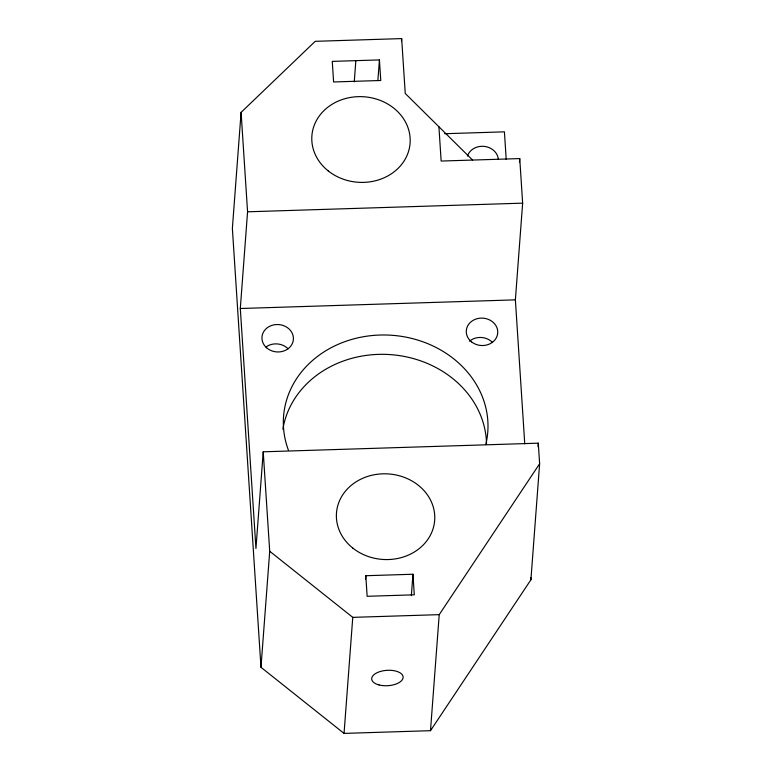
<?xml version="1.0" encoding="UTF-8"?>
<svg xmlns="http://www.w3.org/2000/svg" width="772" height="772" viewBox="0 0 772 772"><rect width="100%" height="100%" fill="white"/><g stroke="black" fill="none" stroke-linecap="round" stroke-linejoin="round"><path stroke-width="1.16" d="M241.096 112.365L232.372 228.406L260.984 667.298L344.042 733.4L430.496 730.679L530.904 579.782L539.628 463.75L538.287 443.176L263.223 451.813L255.947 548.516L240.304 308.501L247.571 211.798L241.096 112.365L315.217 41.321L401.662 38.6L405.242 93.46L472.58 160.065M260.984 667.298L269.708 551.256L263.223 451.813M354.261 81.842L355.853 60.65M377.904 80.143L379.428 59.917L332.269 61.393L333.61 81.967L380.77 80.491L379.428 59.917M344.042 733.4L352.765 617.359L269.708 551.256M401.488 40.984L401.662 38.6M365.532 579.289L365.803 575.719L412.952 574.243L414.294 594.816L367.144 596.293L365.803 575.719M411.351 595.666L412.952 574.243M430.496 730.679L439.22 614.647L539.628 463.75M519.469 162.159L519.739 158.578L441.15 161.049L438.911 126.762M524.757 443.861L515.378 299.854L522.644 203.152L519.739 158.578M538.026 446.756L538.287 443.176M444.624 133.72L504.415 131.838L506.22 159.408M247.571 211.798L522.644 203.152M240.304 308.501L515.378 299.854M352.765 617.359L439.22 614.647M530.76 577.504L530.904 579.782M469.521 341.185A15.758 13.713 4.3 0 1 492.488 342.421M288.477 450.356A102.406 89.127 4.3 0 1 379.853 335.038A102.406 89.127 4.3 0 1 485.858 444.161M282.87 429.261A102.406 89.127 4.3 0 1 390.449 354.618A102.406 89.127 4.3 0 1 486.524 443.794M265.954 347.004A15.758 13.713 4.3 0 1 288.149 348.847M467.456 156.079A15.758 13.713 4.3 0 1 484.305 146.4A15.758 13.713 4.3 0 1 498.345 159.524M471.538 341.871A15.758 13.713 4.3 0 0 497.429 334.903A15.758 13.713 4.3 0 0 477.086 318.701A15.758 13.713 4.3 0 0 471.538 341.871M379.042 684.957A15.758 7.701 -3.7 0 0 403.129 677.517A15.758 7.701 -3.7 0 0 380.056 671.563A15.758 7.701 -3.7 0 0 379.042 684.957M267.199 348.297A15.758 13.713 4.3 0 0 293.099 341.32A15.758 13.713 4.3 0 0 272.748 325.128A15.758 13.713 4.3 0 0 267.199 348.297M352.823 548.091A49.234 42.846 4.3 0 0 433.748 526.292A49.234 42.846 4.3 0 0 370.164 475.687A49.234 42.846 4.3 0 0 352.823 548.091M328.235 170.921A49.234 42.846 4.3 0 0 409.16 149.121A49.234 42.846 4.3 0 0 345.576 98.517A49.234 42.846 4.3 0 0 328.235 170.921"/></g></svg>
